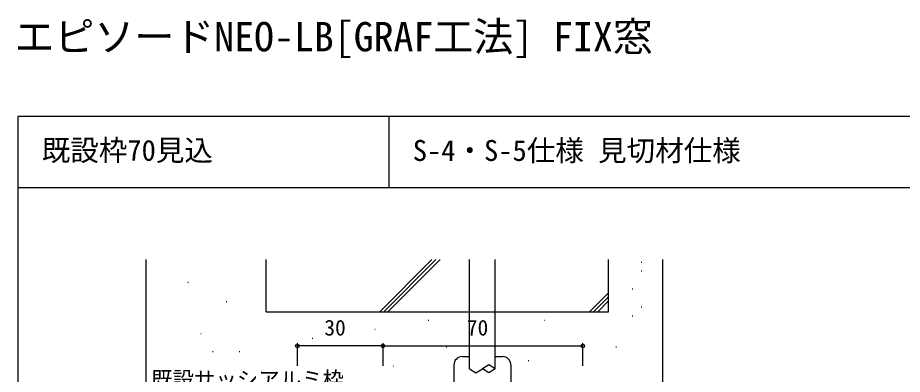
# Model space of a CAD drawing. Units: millimetres, scale not verified. Extents: x -437 to 438, y -331 to 328.
# Drawn here: x -436.9 to -127, y 203.7 to 328.5 of the extents above; entities that cross this region are included whole.
import ezdxf
from ezdxf.enums import TextEntityAlignment as Align

# ---------------------------------------------------------------- set-up
doc = ezdxf.new("R2010")
doc.units = ezdxf.units.MM
doc.header["$LTSCALE"] = 2
for name, color, linetype in [('0-1_USER1', 3, 'Continuous'), ('0-4_YKK_13', 4, 'Continuous'), ('0-6_YKK_D', 6, 'Continuous'), ('0-7_YKK_ZWAK', 7, 'Continuous'), ('0-8_YSS_K', 3, 'Continuous'), ('0-9_YSS_KE', 3, 'Continuous')]:
    doc.layers.add(name, color=color, linetype=linetype)
doc.styles.add('ＭＳ ゴシック', font='')
doc.styles.get('ＭＳ ゴシック').set_extended_font_data('MS Gothic')

msp = doc.modelspace()

# ---------------------------------------------------------------- linework, layer by layer
at = {"layer": '0-4_YKK_13'}
for p, q in [((-281.096, 209.897), (-278.596, 209.897)), ((-269.596, 209.897), (-267.096, 209.897)), ((-284.096, 206.897), (-284.096, 200.897)), ((-272.111, 206.997), (-271.846, 206.997)), ((-264.096, 206.897), (-264.096, 200.897))]:
    msp.add_line(p, q, dxfattribs=at)
for points in [[(-278.596, 205.585), (-278.596, 225.591), (-278.596, 243.9)], [(-269.596, 205.61), (-269.596, 225.603), (-269.596, 243.9)], [(-278.596, 205.597), (-276.346, 204.197), (-274.096, 205.597)], [(-269.596, 205.597), (-271.846, 206.997), (-274.096, 205.597)], [(-269.596, 205.597), (-271.846, 204.197), (-274.096, 205.597)], [(-271.817, 204.197), (-271.831, 204.197), (-271.846, 204.197)]]:
    msp.add_lwpolyline(points, dxfattribs=at)
for centre, start, end in [((-281.096, 206.897), 90, 180), ((-267.096, 206.897), 0, 90)]:
    msp.add_arc(centre, 3, start, end, dxfattribs=at)
at = {"layer": '0-6_YKK_D'}
for p, q in [((-338.898, 206.597), (-338.898, 214.597)), ((-308.898, 206.597), (-308.898, 214.597)), ((-308.898, 206.597), (-308.898, 214.597)), ((-238.898, 206.597), (-238.898, 214.597)), ((-308.898, 213.597), (-338.898, 213.597)), ((-308.898, 213.597), (-238.898, 213.597))]:
    msp.add_line(p, q, dxfattribs=at)
for centre in [(-338.898, 213.597), (-308.898, 213.597), (-308.898, 213.597), (-238.898, 213.597)]:
    msp.add_circle(centre, 0.637, dxfattribs=at)
at = {"layer": '0-7_YKK_ZWAK'}
for p, q in [((-436.9, 293.9), (-436.9, -331.1)), ((438.1, 293.9), (-436.9, 293.9)), ((-306.9, 293.9), (-306.9, 268.9)), ((438.1, 268.9), (-436.9, 268.9))]:
    msp.add_line(p, q, dxfattribs=at)
at = {"layer": '0-8_YSS_K'}
for p, q in [((-310.06, 225.597), (-291.758, 243.9)), ((-308.646, 225.597), (-290.343, 243.9)), ((-307.232, 225.597), (-288.929, 243.9)), ((-218.459, 242.973), (-218.259, 242.973)), ((-218.459, 239.843), (-218.259, 239.843)), ((-377.264, 235.904), (-377.064, 235.904)), ((-221.588, 233.585), (-221.388, 233.585)), ((-229.898, 232.221), (-236.521, 225.597)), ((-229.898, 230.807), (-235.107, 225.597)), ((-229.898, 229.392), (-233.693, 225.597)), ((-363.837, 229.19), (-363.637, 229.19)), ((-218.459, 227.327), (-218.259, 227.327)), ((-221.588, 224.198), (-221.388, 224.198)), ((-293.035, 222.634), (-292.835, 222.634)), ((-252.358, 222.634), (-252.158, 222.634)), ((-372.789, 218.001), (-372.589, 218.001)), ((-311.81, 219.505), (-311.61, 219.505)), ((-333.713, 216.376), (-333.513, 216.376)), ((-368.654, 211.682), (-368.454, 211.682)), ((-359.267, 211.682), (-359.067, 211.682)), ((-286.777, 213.246), (-286.577, 213.246)), ((-227.325, 213.246), (-227.125, 213.246)), ((-258.037, 208.553), (-257.837, 208.553)), ((-305.381, 206.629), (-305.181, 206.629)), ((-326.193, 203.772), (-325.993, 203.772))]:
    msp.add_line(p, q, dxfattribs=at)
at = {"layer": '0-9_YSS_KE'}
for p, q in [((-391.9, 188.597), (-391.9, 243.9)), ((-349.898, 225.597), (-349.898, 243.9)), ((-229.898, 225.597), (-229.898, 243.9)), ((-210.898, 198.635), (-210.898, 243.9)), ((-349.898, 225.597), (-229.898, 225.597))]:
    msp.add_line(p, q, dxfattribs=at)

# ---------------------------------------------------------------- texts
at = {"layer": '0-1_USER1', "style": 'ＭＳ ゴシック'}
for s, height, p in [('エピソードNEO-LB[GRAF工法] FIX窓', 10.26, (-438.011, 313.639)), ('既設枠70見込', 7.331, (-428.467, 276.201)), ('S-4・S-5仕様 見切材仕様', 7.331, (-298.467, 276.144))]:
    msp.add_text(s, height=height, dxfattribs=at).set_placement(p, align=Align.BOTTOM_LEFT)
at = {"layer": '0-6_YKK_D', "style": 'ＭＳ ゴシック'}
for s, p in [('30', (-329.438, 215.597)), ('70', (-279.523, 215.597)), ('既設サッシアルミ枠', (-390.133, 197.5))]:
    msp.add_text(s, height=5.499, dxfattribs=at).set_placement(p, align=Align.BOTTOM_LEFT)

doc.saveas('drawing.dxf')
